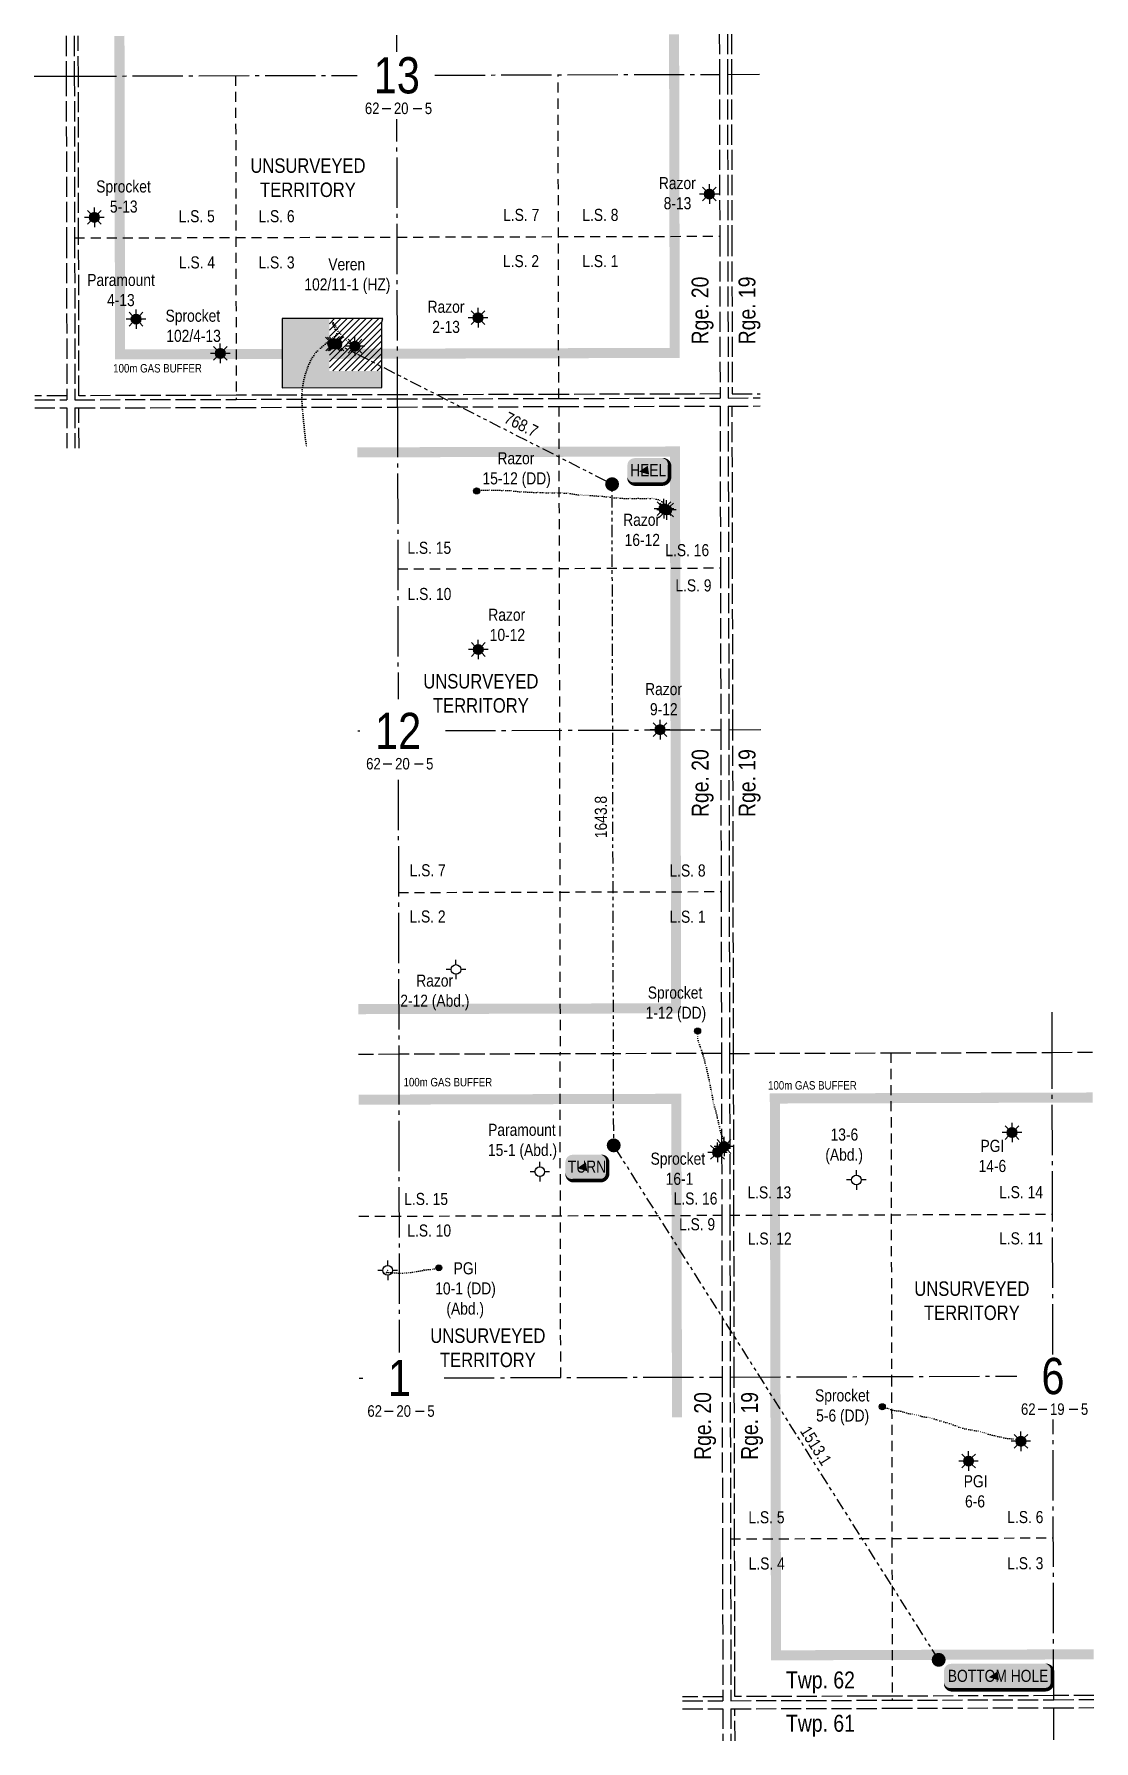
# Model space of a CAD drawing. Extents: x 504328 to 524869, y 6014084 to 6025549.
# Drawn here: x 507712 to 510347, y 6014089 to 6018330 of the extents above; entities that cross this region are included whole.
import ezdxf
from ezdxf.enums import TextEntityAlignment as Align

# ---------------------------------------------------------------- set-up
doc = ezdxf.new("R2010")
doc.units = 0
doc.header["$LTSCALE"] = 5
for name, pattern in [('foc-DOT', [1, 0.2, -0.8]), ('foc-DRILLPATH', [14.75, 6, -1.75, 1.75, -1.75, 1.75, -1.75]), ('foc-LSD', [8, 5, -3]), ('foc-QUARTERLINE', [33, 25, -3, 2, -3]), ('foc-UNSURVEYED', [12.5, 10, -2.5])]:
    doc.linetypes.add(name, pattern=pattern)
for name, color, linetype in [('10', 1, 'Continuous'), ('9', 3, 'Continuous'), ('AS-DRILL', 8, 'foc-DOT'), ('AS-DRILL-T', 8, 'Continuous'), ('AS-TARGET-GAS', 182, 'Continuous'), ('AS-TARGET-GAS-H', 181, 'Continuous'), ('C-WS-S', 8, 'Continuous'), ('CG-NOTES', 7, 'Continuous'), ('D-TXT', 6, 'Continuous'), ('F-WS-S', 8, 'Continuous'), ('L-BD', 7, 'Continuous'), ('L-MON', 1, 'Continuous'), ('L-SECLBL', 7, 'Continuous'), ('L-SECQ', 8, 'foc-QUARTERLINE'), ('L-SECTION-LSD', 7, 'foc-LSD'), ('L-UNS-T', 3, 'Continuous'), ('L-USEC', 7, 'foc-UNSURVEYED'), ('P-PDRILLPATH', 12, 'foc-DRILLPATH'), ('P-PROPOSED', 10, 'Continuous'), ('P-PROPOSED-EXISTING-H', 59, 'Continuous'), ('P-PROPOSED-H', 21, 'Continuous')]:
    doc.layers.add(name, color=color, linetype=linetype)
doc.layers.add('L-MON1', color=7, linetype='Continuous', lineweight=30, true_color=0x000000)
doc.styles.add('100L', font='ARIALN.TTF', dxfattribs={"height": 11})
doc.styles.add('80', font='ARIALN.TTF', dxfattribs={"height": 10})
doc.styles.add('80L', font='ARIALN.TTF', dxfattribs={"height": 10})
doc.styles.add('SIMPLEX', font='ARIALN.TTF')

# ---------------------------------------------------------------- blocks, each defined once
blk = doc.blocks.new('L-SECLBL')
at = {"layer": '9', "color": 7}
for p, q in [((-5.1, -27.8), (-12.3, -27.8)), ((20.7, -27.8), (13.5, -27.8))]:
    blk.add_line(p, q, dxfattribs=at)
at = {"layer": '10', "color": 2, "style": 'SIMPLEX'}
blk.add_attdef('SEC', text='', height=30, dxfattribs=at).set_placement((0, 0), align=Align.MIDDLE)
at = {"layer": '10', "color": 5, "style": '80L'}
blk.add_attdef('TWP', text='', height=9.5, dxfattribs=at).set_placement((-14.4, -27.4), align=Align.MIDDLE_RIGHT)
blk.add_attdef('RGE', text='', height=9.5, dxfattribs=at).set_placement((3.6, -27.4), align=Align.MIDDLE_CENTER)
blk.add_attdef('MER', text='', height=9.5, dxfattribs=at).set_placement((23.2, -27.4), align=Align.MIDDLE_LEFT)
blk = doc.blocks.new('GAS')
h = blk.add_hatch(color=255)
h.dxf.hatch_style = 1
edge = h.paths.add_edge_path()
edge.add_arc((0, 0), 0.9, 0, 360)
for p, q in [((-0.81, 0), (-1.62, 0)), ((-0.57, 0.57), (-1.14, 1.14)), ((0, 0.81), (0, 1.62)), ((0.57, 0.57), (1.14, 1.14)), ((1.62, 0), (0.81, 0)), ((-0.57, -0.57), (-1.14, -1.14)), ((0, -0.81), (0, -1.62)), ((1.14, -1.14), (0.57, -0.57))]:
    blk.add_line(p, q)
blk.add_circle((0, 0), 0.8)
blk = doc.blocks.new('GABD')
for p, q in [((-0.81, 0), (-1.62, 0)), ((0, 0.81), (0, 1.62)), ((1.62, 0), (0.81, 0)), ((0, -0.81), (0, -1.62))]:
    blk.add_line(p, q)
blk.add_circle((0, 0), 0.8)
blk = doc.blocks.new('BH-Existing')
at = {"layer": 'AS-DRILL-T'}
h = blk.add_hatch(color=256, dxfattribs=at)
h.dxf.hatch_style = 1
edge = h.paths.add_edge_path()
edge.add_arc((0, 0), 0.5, 0, 360)
blk.add_circle((0, 0), 0.5, dxfattribs=at)
blk = doc.blocks.new('WC')
at = {"layer": 'L-MON'}
h = blk.add_hatch(color=255, dxfattribs=at)
h.dxf.hatch_style = 1
edge = h.paths.add_edge_path()
edge.add_arc((0, 0), 0.9, 0, 360)
at = {"layer": 'L-MON', "color": 240, "flags": 128}
for points in [[(-0.62, 0.5), (-1.23, 1.12)], [(0.52, 0.61), (1.13, 1.21)], [(-1.18, -1.18), (-0.56, -0.57)], [(1.16, -1.18), (0.56, -0.57)]]:
    blk.add_lwpolyline(points, dxfattribs=at)
at = {"layer": 'L-MON', "color": 240}
for radius in [0.8, 0.373]:
    blk.add_circle((0, 0), radius, dxfattribs=at)
blk = doc.blocks.new('plbh')
at = {"layer": 'L-MON'}
h = blk.add_hatch(color=255, dxfattribs=at)
h.dxf.hatch_style = 1
edge = h.paths.add_edge_path()
edge.add_arc((0, 0), 1.16, 0, 360)
h = blk.add_hatch(color=256, dxfattribs=at)
h.dxf.hatch_style = 1
h.paths.add_polyline_path([(-0.96, 0, 1), (0.96, 0, 1)])
h.paths.add_polyline_path([(0.91, 0, -1), (-0.91, 0, -1)], flags=16)
h.paths.add_polyline_path([(0.45, 0, -1), (-0.45, 0, -1)], flags=0)
h = blk.add_hatch(color=256, dxfattribs=at)
h.dxf.hatch_style = 1
h.paths.add_polyline_path([(-0.45, 0, 1), (0.45, 0, 1)])
h.paths.add_polyline_path([(0.4, 0, -1), (-0.4, 0, -1)], flags=16)
at = {"layer": 'L-MON', "color": 240}
for radius in [0.96, 0.91, 0.45, 0.4]:
    blk.add_circle((0, 0), radius, dxfattribs=at)
blk = doc.blocks.new('*U580')
h = blk.add_hatch(color=255)
edge = h.paths.add_edge_path()
edge.add_line((-39, -11.5), (39, -11.5))
edge.add_arc((39, -5.5), 6, 270, 360)
edge.add_line((45, -5.5), (45, 4))
edge.add_arc((39, 4), 6, 0, 90)
edge.add_line((39, 10), (-39, 10))
edge.add_arc((-39, 4), 6, 90, 180)
edge.add_line((-45, 4), (-45, -5.5))
edge.add_arc((-39, -5.5), 6, 180, 270)
at = {"color": 14, "flags": 128}
blk.add_lwpolyline([(-39, -11.5, 3, 3, 0), (39, -11.5, 3, 3, 0.414214), (45, -5.5, 3, 3, 0), (45, 4, 3, 0, 0.414214), (39, 10, 0, 0, 0), (-39, 10, 0, 0, 0.414214), (-45, 4, 0, 0, 0), (-45, -5.5, 0, 3, 0.414214)], format="xyseb", close=True, dxfattribs=at)
blk.add_lwpolyline([(-7.8, -1.2, 0, 7.5, 0), (0, 0, 0, 0, 0)], format="xyseb", dxfattribs=at)
at = {"color": 14, "style": '80'}
blk.add_attdef('ENTER_TEXT_001', (-26.8, -4.9), '', height=10, dxfattribs=at)
blk = doc.blocks.new('*U579')
h = blk.add_hatch(color=255)
edge = h.paths.add_edge_path()
edge.add_line((-11.5, -11.5), (11.5, -11.5))
edge.add_arc((11.5, -5.5), 6, 270, 360)
edge.add_line((17.5, -5.5), (17.5, 4))
edge.add_arc((11.5, 4), 6, 0, 90)
edge.add_line((11.5, 10), (-11.5, 10))
edge.add_arc((-11.5, 4), 6, 90, 180)
edge.add_line((-17.5, 4), (-17.5, -5.5))
edge.add_arc((-11.5, -5.5), 6, 180, 270)
at = {"color": 14, "flags": 128}
blk.add_lwpolyline([(-11.5, -11.5, 3, 3, 0), (11.5, -11.5, 3, 3, 0.414214), (17.5, -5.5, 3, 3, 0), (17.5, 4, 3, 0, 0.414214), (11.5, 10, 0, 0, 0), (-11.5, 10, 0, 0, 0.414214), (-17.5, 4, 0, 0, 0), (-17.5, -5.5, 0, 3, 0.414214)], format="xyseb", close=True, dxfattribs=at)
blk.add_lwpolyline([(-7.8, -1.2, 0, 7.5, 0), (0, 0, 0, 0, 0)], format="xyseb", dxfattribs=at)
at = {"color": 14, "style": '80'}
blk.add_attdef('ENTER_TEXT_001', (-26.8, -4.9), '', height=10, dxfattribs=at)

msp = doc.modelspace()

# ---------------------------------------------------------------- hatches: boundary and pattern name
at = {"layer": 'AS-TARGET-GAS-H'}
h = msp.add_hatch(color=256, dxfattribs=at)
h.dxf.hatch_style = 1
h.paths.add_polyline_path([(507936.677, 6018325.43), (507938.052, 6017546.379), (509292.353, 6017550.054), (509290.707, 6018329.321), (509315.694, 6018329.374), (509317.392, 6017525.136), (507913.109, 6017521.325), (507911.691, 6018325.386)])
h = msp.add_hatch(color=256, dxfattribs=at)
h.dxf.hatch_style = 1
h.paths.add_polyline_path([(508515.78, 6017277.973), (509292.922, 6017280.082), (509295.79, 6015921.587), (508518.415, 6015919.482), (508518.463, 6015894.496), (509320.829, 6015896.668), (509317.856, 6017305.137), (508515.732, 6017302.96)])
h = msp.add_hatch(color=256, dxfattribs=at)
h.dxf.hatch_style = 1
h.paths.add_polyline_path([(509297.965, 6014892.526), (509322.951, 6014892.594), (509322.951, 6014892.598), (509321.252, 6015696.774), (508518.851, 6015694.593), (508518.899, 6015669.606), (509296.318, 6015671.719)])
h = msp.add_hatch(color=256, dxfattribs=at)
h.dxf.hatch_style = 1
h.paths.add_polyline_path([(510346.597, 6014316.445), (509569.162, 6014313.998), (509566.289, 6015672.517), (510343.724, 6015674.972), (510343.645, 6015699.959), (509541.25, 6015697.425), (509544.228, 6014288.932), (510346.676, 6014291.458)])
at = {"layer": 'P-PROPOSED-EXISTING-H'}
h = msp.add_hatch(dxfattribs=at)
h.set_pattern_fill('ANSI31', color=256, scale=3.498129, style=0)
h.set_pattern_definition([(45, (-2222.351, -3200.219), (-7.85352313, 7.85352313), [])])
h.paths.add_polyline_path([(508576.2, 6017613.849), (508579.155, 6017622.936), (508446.22, 6017622.844), (508446.305, 6017492.919), (508576.205, 6017493.003)])
at = {"layer": 'P-PROPOSED-H'}
h = msp.add_hatch(color=256, dxfattribs=at)
h.dxf.hatch_style = 1
h.paths.add_polyline_path([(508446.22, 6017622.844), (508328.906, 6017622.763), (508329.018, 6017451.206), (508576.207, 6017451.376), (508576.205, 6017493.003), (508446.305, 6017492.919)])

# ---------------------------------------------------------------- linework, layer by layer
at = {"layer": 'AS-DRILL', "flags": 128}
for points in [[(508509.607, 6017554.264), (508509.607, 6017554.264), (508509.677, 6017554.194), (508509.747, 6017554.164), (508510.028, 6017553.995), (508510.228, 6017553.705), (508510.369, 6017553.465), (508510.529, 6017553.256), (508510.699, 6017553.046), (508510.77, 6017552.886), (508510.87, 6017552.616), (508510.961, 6017552.386), (508511.121, 6017552.107), (508511.352, 6017551.757), (508511.573, 6017551.358), (508511.783, 6017550.948), (508512.024, 6017550.539), (508512.315, 6017550.079), (508512.606, 6017549.58), (508512.937, 6017549.11), (508513.288, 6017548.681), (508513.799, 6017548.072), (508513.249, 6017548.171), (508512.097, 6017549.009), (508510.525, 6017550.386), (508508.912, 6017551.782), (508507.339, 6017553.199), (508505.767, 6017554.507), (508504.224, 6017555.724), (508502.702, 6017556.881), (508501.15, 6017558.058), (508499.587, 6017559.355), (508498.045, 6017560.742), (508496.472, 6017562.189), (508494.809, 6017563.606), (508493.177, 6017564.852), (508491.655, 6017565.989), (508490.383, 6017567.057), (508489.251, 6017568.115), (508488.289, 6017568.913), (508487.508, 6017569.652), (508486.626, 6017570.6), (508485.674, 6017571.658), (508484.772, 6017572.706), (508483.91, 6017573.725), (508483.178, 6017574.653), (508482.567, 6017575.462), (508481.905, 6017576.231), (508481.164, 6017577.109), (508480.472, 6017578.058), (508479.89, 6017578.847), (508479.329, 6017579.546), (508478.517, 6017580.334), (508477.466, 6017581.162), (508476.504, 6017581.881), (508475.653, 6017582.519), (508474.872, 6017583.197), (508474.351, 6017583.826), (508473.85, 6017584.395), (508473.229, 6017584.954), (508472.547, 6017585.603), (508471.836, 6017586.512), (508471.044, 6017587.48), (508470.362, 6017588.189), (508469.801, 6017588.888), (508469.159, 6017589.707), (508468.358, 6017590.555), (508467.446, 6017591.293), (508466.495, 6017591.921), (508465.494, 6017592.489), (508464.443, 6017593.017), (508463.692, 6017593.456), (508463.011, 6017594.015), (508462.13, 6017594.823), (508461.277, 6017596.011), (508459.511, 6017599.248), (508458.598, 6017601.006), (508457.755, 6017602.725), (508456.951, 6017604.503), (508456.118, 6017606.462), (508455.294, 6017608.29), (508454.531, 6017609.869), (508453.898, 6017611.297), (508453.144, 6017613.716), (508453.002, 6017614.516), (508452.951, 6017615.136), (508452.95, 6017615.745), (508453.189, 6017616.046), (508454.051, 6017615.368), (508455.834, 6017613.311), (508458.371, 6017609.936), (508461.229, 6017605.551), (508463.849, 6017600.556), (508465.719, 6017595.28), (508466.209, 6017590.151), (508464.489, 6017584.997), (508460.428, 6017580), (508454.318, 6017574.918), (508446.879, 6017569.034), (508443.385, 6017566.067), (508439.411, 6017562.739), (508438.123, 6017561.687), (508429.077, 6017554.249), (508419.813, 6017546.042), (508409.534, 6017534.972), (508399.892, 6017520.183), (508392.146, 6017502.528), (508387.413, 6017488.619), (508384.731, 6017478.984), (508381.597, 6017465.388), (508379.52, 6017453.384), (508378.144, 6017440.961), (508377.54, 6017427.27), (508378.721, 6017400.582), (508379.619, 6017391.284), (508379.863, 6017388.854), (508382.533, 6017362.989), (508385.446, 6017334.904), (508386.494, 6017325.416), (508387.703, 6017315.499), (508388.81, 6017307.021), (508389.368, 6017302.677)], [(509284.505, 6017147.443), (509284.505, 6017147.443), (509284.455, 6017147.313), (509284.435, 6017147.233), (509284.445, 6017147.123), (509284.475, 6017147.053), (509284.486, 6017146.963), (509284.456, 6017146.853), (509284.446, 6017146.763), (509284.456, 6017146.613), (509284.507, 6017146.443), (509284.567, 6017146.283), (509284.627, 6017146.213), (509284.737, 6017146.303), (509284.936, 6017146.514), (509285.166, 6017146.774), (509285.355, 6017146.995), (509285.425, 6017147.115), (509285.465, 6017147.175), (509285.555, 6017147.235), (509285.655, 6017147.325), (509285.795, 6017147.406), (509285.945, 6017147.466), (509286.054, 6017147.516), (509286.104, 6017147.576), (509286.184, 6017147.627), (509286.314, 6017147.687), (509286.344, 6017147.687), (509286.464, 6017147.667), (509286.564, 6017147.657), (509286.704, 6017147.628), (509286.664, 6017147.638), (509286.584, 6017147.717), (509286.574, 6017147.827), (509286.633, 6017147.947), (509286.693, 6017148.018), (509286.773, 6017148.108), (509286.883, 6017148.248), (509286.993, 6017148.408), (509287.002, 6017148.508), (509286.992, 6017148.628), (509286.992, 6017148.658), (509286.942, 6017148.888), (509286.811, 6017149.248), (509286.6, 6017149.747), (509286.278, 6017150.367), (509285.867, 6017151.116), (509285.435, 6017152.025), (509284.993, 6017153.074), (509284.48, 6017154.223), (509283.878, 6017155.492), (509283.175, 6017156.83), (509282.382, 6017158.219), (509281.79, 6017159.157), (509281.489, 6017159.597), (509280.436, 6017160.975), (509279.213, 6017162.402), (509277.871, 6017163.829), (509276.398, 6017165.206), (509274.845, 6017166.493), (509273.253, 6017167.68), (509271.59, 6017168.846), (509269.878, 6017169.953), (509268.035, 6017171.069), (509266.083, 6017172.125), (509263.991, 6017173.07), (509261.72, 6017173.856), (509259.288, 6017174.48), (509256.727, 6017174.945), (509254.027, 6017175.27), (509251.226, 6017175.484), (509248.306, 6017175.618), (509245.256, 6017175.701), (509244.696, 6017175.72), (509238.916, 6017175.828), (509232.425, 6017175.914), (509225.935, 6017176.061), (509219.445, 6017176.237), (509212.855, 6017176.274), (509206.175, 6017176.15), (509199.596, 6017175.856), (509193.346, 6017175.553), (509187.346, 6017175.55), (509181.566, 6017175.778), (509175.835, 6017176.197), (509169.834, 6017176.754), (509166.893, 6017176.988), (509163.943, 6017177.132), (509157.852, 6017177.509), (509154.712, 6017177.832), (509151.621, 6017178.206), (509148.51, 6017178.579), (509145.309, 6017178.953), (509138.708, 6017179.789), (509132.126, 6017180.575), (509125.665, 6017181.182), (509119.404, 6017181.649), (509113.053, 6017182.125), (509106.682, 6017182.692), (509100.491, 6017183.189), (509094.62, 6017183.467), (509088.98, 6017183.605), (509083.61, 6017183.654), (509078.63, 6017183.704), (509073.769, 6017183.944), (509068.728, 6017184.553), (509063.546, 6017185.442), (509058.164, 6017186.401), (509052.422, 6017187.359), (509046.16, 6017188.226), (509039.229, 6017188.931), (509031.758, 6017189.406), (509024.047, 6017189.66), (509016.487, 6017189.814), (509008.917, 6017189.858), (509001.497, 6017189.853), (508994.067, 6017189.927), (508986.567, 6017190.042), (508979.256, 6017190.266), (508972.066, 6017190.541), (508964.795, 6017190.756), (508957.515, 6017190.941), (508950.364, 6017191.326), (508943.433, 6017191.772), (508936.813, 6017192.048), (508930.612, 6017192.255), (508924.642, 6017192.482), (508918.671, 6017192.84), (508912.56, 6017193.417), (508906.218, 6017194.214), (508899.767, 6017194.97), (508893.346, 6017195.457), (508886.745, 6017195.703), (508880.075, 6017195.839), (508873.784, 6017196.106), (508867.984, 6017196.434), (508862.413, 6017196.603), (508856.613, 6017196.68), (508850.723, 6017196.598), (508844.693, 6017196.546), (508838.503, 6017196.643), (508832.393, 6017196.65), (508826.694, 6017196.368), (508821.475, 6017195.827), (508815.817, 6017195.075), (508812.308, 6017194.578), (508812.198, 6017194.558)], [(509427.575, 6015565.628), (509427.575, 6015565.628), (509427.575, 6015565.658), (509427.574, 6015565.838), (509427.293, 6015566.367), (509426.672, 6015566.796), (509426.151, 6015567.205), (509425.42, 6015568.014), (509425.617, 6015569.154), (509427.336, 6015569.678), (509429.518, 6015568.602), (509430.581, 6015567.335), (509431.222, 6015566.776), (509431.953, 6015566.627), (509433.103, 6015566.53), (509434.935, 6015565.594), (509436.609, 6015563.637), (509437.251, 6015562.769), (509438.513, 6015561.591), (509438.673, 6015561.482), (509438.723, 6015561.462), (509438.703, 6015561.602), (509438.502, 6015562.311), (509438.219, 6015563.501), (509437.756, 6015565.21), (509436.961, 6015567.248), (509435.937, 6015569.236), (509434.653, 6015571.303), (509433.078, 6015573.54), (509431.283, 6015575.946), (509429.287, 6015578.662), (509428.204, 6015580.209), (509427.08, 6015581.917), (509425.966, 6015583.785), (509424.892, 6015585.812), (509423.867, 6015588.02), (509422.932, 6015590.388), (509421.292, 6015595.475), (509420.526, 6015598.003), (509419.711, 6015600.422), (509418.886, 6015602.87), (509418.061, 6015605.498), (509417.345, 6015608.327), (509416.718, 6015611.345), (509416.102, 6015614.464), (509415.495, 6015617.603), (509414.869, 6015620.711), (509414.192, 6015623.79), (509413.526, 6015626.829), (509412.859, 6015629.837), (509412.183, 6015632.816), (509411.517, 6015635.714), (509410.841, 6015638.583), (509410.165, 6015641.402), (509408.723, 6015647.159), (509407.261, 6015652.936), (509405.739, 6015658.432), (509404.118, 6015663.659), (509402.557, 6015668.876), (509401.256, 6015674.143), (509400.275, 6015679.401), (509399.464, 6015684.599), (509397.733, 6015694.376), (509396.844, 6015698.944), (509396.409, 6015701.093), (509395.965, 6015703.152), (509395.52, 6015705.261), (509395.046, 6015707.45), (509394.581, 6015709.699), (509394.166, 6015712.048), (509393.751, 6015714.547), (509393.275, 6015717.216), (509392.729, 6015719.975), (509392.153, 6015722.744), (509391.022, 6015728.322), (509389.92, 6015733.859), (509388.758, 6015739.367), (509387.507, 6015744.974), (509386.245, 6015750.462), (509384.984, 6015755.929), (509383.662, 6015761.376), (509382.31, 6015766.833), (509380.919, 6015772.351), (509379.608, 6015777.708), (509378.226, 6015783.045), (509376.635, 6015788.382), (509375.024, 6015793.648), (509373.463, 6015798.755), (509371.903, 6015803.662), (509370.343, 6015808.368), (509369.558, 6015810.617), (509368.774, 6015812.785), (509367.295, 6015817.072), (509365.986, 6015821.189), (509364.768, 6015824.797), (509363.984, 6015826.945), (509363.491, 6015828.484), (509363.067, 6015830.023), (509362.754, 6015831.492), (509362.469, 6015834.172), (509362.416, 6015835.362), (509362.384, 6015836.522), (509362.351, 6015837.622), (509362.289, 6015838.622), (509362.217, 6015839.581), (509362.133, 6015841.401), (509362.121, 6015842.301), (509362.11, 6015843.161), (509362.098, 6015843.971), (509362.066, 6015844.711), (509362.035, 6015845.401), (509361.972, 6015846.721), (509361.88, 6015847.901), (509361.798, 6015848.88), (509361.736, 6015849.79), (509361.732, 6015851.45), (509361.751, 6015851.9), (509361.74, 6015852.51)], [(508591.095, 6015257.947), (508591.095, 6015257.947), (508591.016, 6015257.647), (508590.389, 6015256.116), (508589.394, 6015253.674), (508587.797, 6015251.661), (508585.418, 6015251.266), (508584.338, 6015251.274), (508584.268, 6015251.274), (508584.148, 6015251.284), (508584.048, 6015251.254), (508584.118, 6015251.224), (508584.408, 6015251.215), (508585.098, 6015251.286), (508586.168, 6015251.498), (508587.377, 6015251.77), (508588.617, 6015252.053), (508589.886, 6015252.305), (508591.236, 6015252.488), (508592.696, 6015252.59), (508594.286, 6015252.624), (508596.006, 6015252.617), (508597.786, 6015252.57), (508599.756, 6015252.484), (508601.406, 6015252.387), (508603.296, 6015252.231), (508605.297, 6015252.055), (508607.397, 6015251.879), (508609.677, 6015251.723), (508612.178, 6015251.548), (508614.808, 6015251.323), (508617.548, 6015251.109), (508620.489, 6015250.984), (508623.489, 6015251.02), (508626.548, 6015251.156), (508629.698, 6015251.332), (508632.968, 6015251.478), (508636.257, 6015251.685), (508640.437, 6015252.033), (508643.826, 6015252.39), (508647.315, 6015252.886), (508650.954, 6015253.453), (508658.521, 6015254.698), (508662.56, 6015255.426), (508666.669, 6015256.174), (508670.897, 6015256.912), (508675.246, 6015257.57), (508679.735, 6015258.129), (508684.124, 6015258.637), (508678.793, 6015259.167), (508693.382, 6015259.785), (508697.77, 6015260.484), (508701.969, 6015261.202), (508705.328, 6015261.789), (508708.866, 6015262.435), (508718.283, 6015264.194)], [(510165.535, 6014833.329), (510166.525, 6014833.472), (510167.235, 6014833.373), (510167.706, 6014832.994), (510167.927, 6014832.275), (510168.119, 6014831.405), (510168.43, 6014831.136), (510168.989, 6014831.437), (510169.468, 6014831.978), (510170.146, 6014833.04), (510171.924, 6014833.884), (510174.352, 6014834.519), (510174.872, 6014834.771), (510175.032, 6014834.851), (510175.122, 6014834.891), (510175.171, 6014834.901), (510175.231, 6014834.921), (510175.161, 6014834.971), (510174.991, 6014835.061), (510174.721, 6014835.14), (510174.351, 6014835.239), (510173.91, 6014835.358), (510173.42, 6014835.497), (510172.82, 6014835.686), (510172.109, 6014835.854), (510171.339, 6014835.963), (510170.459, 6014836.031), (510169.539, 6014836.028), (510168.479, 6014835.996), (510167.279, 6014835.973), (510165.939, 6014836.02), (510164.459, 6014836.147), (510162.858, 6014836.273), (510161.168, 6014836.429), (510159.538, 6014836.616), (510157.797, 6014836.812), (510156.247, 6014837.008), (510154.606, 6014837.244), (510152.895, 6014837.571), (510151.065, 6014837.946), (510149.174, 6014838.302), (510147.233, 6014838.608), (510145.272, 6014838.903), (510143.292, 6014839.189), (510141.291, 6014839.424), (510139.191, 6014839.659), (510136.97, 6014839.924), (510134.579, 6014840.249), (510133.629, 6014840.397), (510131.288, 6014840.751), (510126.026, 6014841.649), (510123.405, 6014842.143), (510120.754, 6014842.647), (510117.973, 6014843.171), (510115.041, 6014843.764), (510112.03, 6014844.387), (510109.079, 6014844.991), (510102.956, 6014846.317), (510096.952, 6014847.793), (510090.779, 6014849.459), (510084.785, 6014851.155), (510079.381, 6014852.723), (510074.688, 6014854.082), (510072.277, 6014854.757), (510069.765, 6014855.501), (510067.243, 6014856.276), (510064.681, 6014857), (510062.06, 6014857.664), (510059.399, 6014858.268), (510056.647, 6014858.841), (510053.886, 6014859.375), (510050.985, 6014859.889), (510048.034, 6014860.402), (510045.133, 6014860.945), (510042.261, 6014861.499), (510039.37, 6014862.012), (510036.479, 6014862.505), (510033.608, 6014863.009), (510030.627, 6014863.532), (510027.535, 6014864.175), (510024.364, 6014864.888), (510021.202, 6014865.651), (510018.07, 6014866.514), (510015.528, 6014867.288), (510012.055, 6014868.54), (510009.233, 6014869.703), (510006.42, 6014870.877), (510003.548, 6014872.011), (510000.685, 6014873.064), (509994.871, 6014875.071), (509991.908, 6014876.044), (509988.986, 6014876.967), (509986.034, 6014877.911), (509983.052, 6014878.854), (509980.05, 6014879.757), (509977.088, 6014880.65), (509974.226, 6014881.524), (509971.214, 6014882.417), (509968.192, 6014883.3), (509965.15, 6014884.193), (509962.198, 6014885.066), (509959.136, 6014885.999), (509956.134, 6014886.933), (509953.292, 6014887.796), (509950.43, 6014888.63), (509947.678, 6014889.433), (509944.936, 6014890.157), (509942.245, 6014890.751), (509939.604, 6014891.265), (509936.973, 6014891.769), (509934.472, 6014892.253), (509931.94, 6014892.768), (509926.658, 6014893.886), (509923.997, 6014894.489), (509921.385, 6014895.064), (509918.794, 6014895.628), (509916.323, 6014896.182), (509913.922, 6014896.726), (509911.62, 6014897.231), (509910.23, 6014897.518), (509907.909, 6014897.943), (509905.538, 6014898.357), (509903.057, 6014898.852), (509900.505, 6014899.436), (509897.864, 6014900.08), (509895.172, 6014900.764), (509892.461, 6014901.448), (509889.71, 6014902.051), (509886.998, 6014902.525), (509884.257, 6014902.989), (509881.526, 6014903.533), (509878.775, 6014904.247), (509876.053, 6014905.13), (509873.34, 6014906.074), (509870.599, 6014906.938), (509867.737, 6014907.661), (509864.886, 6014908.195), (509862.235, 6014908.599), (509859.754, 6014908.913), (509857.253, 6014909.207), (509854.873, 6014909.492), (509852.612, 6014909.827), (509850.331, 6014910.252), (509847.99, 6014910.756), (509845.629, 6014911.351), (509843.197, 6014912.055), (509840.705, 6014912.85), (509837.283, 6014913.922), (509834.05, 6014914.935), (509820.801, 6014919.084)]]:
    msp.add_lwpolyline(points, dxfattribs=at)
at = {"layer": 'L-MON1', "color": 1}
for centre in [(508449.685, 6017560.071), (508454.605, 6017560.072), (508459.525, 6017560.072), (508464.445, 6017560.073)]:
    msp.add_circle(centre, 0.858, dxfattribs=at)
at = {"layer": 'L-SECQ', "flags": 128}
for points in [[(508613.772, 6018286.077), (508613.692, 6018327.397)], [(507711.974, 6018225.144), (507791.814, 6018225.228)], [(507791.814, 6018225.228), (508514.884, 6018227.191)], [(508708.582, 6018227.717), (509415.851, 6018229.638)], [(509435.957, 6018229.693), (509515.797, 6018229.91)], [(508615.483, 6017403.177), (508614.097, 6018118.537)], [(508615.483, 6017403.177), (508616.89, 6016677.261)], [(508517.097, 6016598.728), (508521.57, 6016598.74)], [(508734.504, 6016599.317), (509419.289, 6016601.172)], [(509439.396, 6016601.214), (509519.235, 6016601.468)], [(508617.279, 6016476.644), (508618.6, 6015794.82)], [(510243.384, 6015799.588), (510243.155, 6015899.535)], [(508618.6, 6015794.82), (508620.031, 6015054.1)], [(510245.092, 6015049.227), (510243.384, 6015799.588)], [(508520.216, 6014990.362), (508529.641, 6014990.388)], [(508731.224, 6014990.935), (509422.684, 6014992.811)], [(509442.79, 6014992.854), (510155.307, 6014995.114)], [(510247.045, 6014191.196), (510245.459, 6014887.721)], [(510247.291, 6014091.25), (510247.108, 6014171.09)]]:
    msp.add_lwpolyline(points, dxfattribs=at)
at = {"layer": 'L-SECTION-LSD', "flags": 128}
for points in [[(508212.903, 6018226.362), (508214.371, 6017422.196)], [(509016.483, 6017424.372), (509014.868, 6018228.549)], [(508614.657, 6017825.372), (509416.7, 6017827.543)], [(507812.63, 6017823.17), (508614.657, 6017825.372)], [(509016.537, 6017404.266), (509018.166, 6016600.085)], [(508616.262, 6017001.088), (509418.44, 6017003.263)], [(509018.166, 6016600.085), (509019.794, 6015795.906)], [(508617.821, 6016196.9), (509420.137, 6016199.081)], [(509021.417, 6014991.722), (509019.794, 6015795.906)], [(509842.233, 6015798.322), (509844.002, 6014994.127)], [(508519.437, 6015392.45), (509421.836, 6015394.901)], [(509441.942, 6015394.944), (510244.299, 6015397.494)], [(509844.002, 6014994.127), (509845.753, 6014189.933)], [(509443.643, 6014590.747), (510246.129, 6014593.298)]]:
    msp.add_lwpolyline(points, dxfattribs=at)
at = {"layer": 'L-USEC'}
for p, q in [((507791.638, 6018325.155), (507791.814, 6018225.228)), ((507811.744, 6018325.209), (507811.92, 6018225.263)), ((507821.973, 6018225.309), (507821.796, 6018325.237)), ((509415.64, 6018329.585), (509415.851, 6018229.638)), ((509435.746, 6018329.639), (509435.957, 6018229.681)), ((509445.804, 6018329.648), (509446.015, 6018229.702)), ((507791.814, 6018225.228), (507792.524, 6017823.135)), ((507811.92, 6018225.263), (507812.63, 6017823.17)), ((507822.683, 6017823.216), (507821.973, 6018225.309)), ((509415.851, 6018229.638), (509416.7, 6017827.543)), ((509435.957, 6018229.681), (509436.807, 6017827.586)), ((509446.015, 6018229.702), (509446.864, 6017827.607)), ((509416.7, 6017827.543), (509417.549, 6017425.46)), ((509436.807, 6017827.586), (509437.655, 6017425.525)), ((509446.864, 6017827.607), (509447.692, 6017435.577)), ((507792.524, 6017823.135), (507793.233, 6017421.052)), ((507812.63, 6017823.17), (507813.339, 6017421.107)), ((507823.375, 6017431.186), (507822.683, 6017823.216)), ((507793.216, 6017431.104), (507713.376, 6017431.021)), ((507713.394, 6017420.969), (507793.233, 6017421.052)), ((507813.339, 6017421.107), (508214.371, 6017422.196)), ((507813.375, 6017401.001), (508214.425, 6017402.089)), ((508214.369, 6017432.247), (507823.375, 6017431.186)), ((508615.425, 6017433.336), (508214.369, 6017432.247)), ((508214.371, 6017422.196), (508615.444, 6017423.283)), ((508214.425, 6017402.089), (508615.483, 6017403.177)), ((509016.475, 6017434.425), (508615.425, 6017433.336)), ((508615.428, 6017423.283), (509016.483, 6017424.372)), ((508615.483, 6017403.177), (509016.537, 6017404.266)), ((509417.528, 6017435.513), (509016.475, 6017434.425)), ((509016.483, 6017424.372), (509417.549, 6017425.46)), ((509016.537, 6017404.266), (509417.591, 6017405.354)), ((509417.591, 6017405.354), (509418.44, 6017003.263)), ((509437.655, 6017425.525), (509517.495, 6017425.777)), ((509437.698, 6017405.419), (509517.538, 6017405.671)), ((509437.698, 6017405.419), (509438.546, 6017003.305)), ((509447.655, 6017435.614), (509517.474, 6017435.835)), ((509448.6, 6017003.359), (509447.751, 6017405.45)), ((507713.43, 6017400.862), (507793.269, 6017400.945)), ((507793.269, 6017400.945), (507793.445, 6017301.124)), ((507813.375, 6017401.001), (507813.551, 6017301.177)), ((507823.604, 6017301.203), (507823.427, 6017401.028)), ((509418.44, 6017003.263), (509419.289, 6016601.172)), ((509438.546, 6017003.305), (509439.396, 6016601.214)), ((509449.448, 6016601.267), (509448.6, 6017003.359)), ((509419.289, 6016601.172), (509420.137, 6016199.081)), ((509439.396, 6016601.214), (509440.244, 6016199.124)), ((509450.298, 6016199.179), (509449.448, 6016601.267)), ((509420.137, 6016199.081), (509420.986, 6015796.992)), ((509440.244, 6016199.124), (509441.093, 6015797.035)), ((509451.146, 6015797.087), (509450.298, 6016199.179)), ((508618.6, 6015794.82), (508518.657, 6015794.55)), ((509019.794, 6015795.906), (508618.6, 6015794.82)), ((509420.986, 6015796.992), (509019.794, 6015795.906)), ((509420.986, 6015796.992), (509421.836, 6015394.901)), ((509441.093, 6015797.055), (509842.233, 6015798.322)), ((509441.093, 6015797.035), (509441.942, 6015394.944)), ((509451.995, 6015394.999), (509451.146, 6015797.087)), ((509842.233, 6015798.322), (510243.384, 6015799.588)), ((510243.384, 6015799.588), (510343.33, 6015799.905)), ((509421.836, 6015394.901), (509422.684, 6014992.811)), ((509441.942, 6015394.944), (509442.79, 6014992.854)), ((509452.843, 6014992.906), (509451.995, 6015394.999)), ((509422.684, 6014992.811), (509423.537, 6014590.704)), ((509442.79, 6014992.854), (509443.643, 6014590.747)), ((509453.694, 6014590.8), (509452.843, 6014992.906)), ((509423.537, 6014590.704), (509424.387, 6014188.607)), ((509443.643, 6014590.747), (509444.493, 6014188.671)), ((509454.524, 6014198.755), (509453.694, 6014590.8)), ((509424.366, 6014198.66), (509324.419, 6014198.39)), ((509324.44, 6014188.338), (509424.387, 6014188.607)), ((509444.493, 6014188.671), (509845.753, 6014189.933)), ((509845.843, 6014199.986), (509454.524, 6014198.755)), ((509845.753, 6014189.933), (510247.045, 6014191.196)), ((510247.039, 6014201.249), (509845.843, 6014199.986)), ((510346.968, 6014201.565), (510247.039, 6014201.249)), ((510247.044, 6014191.196), (510346.991, 6014191.512)), ((509324.483, 6014168.232), (509424.429, 6014168.501)), ((509424.429, 6014168.501), (509424.598, 6014088.906)), ((509444.535, 6014168.565), (509845.816, 6014169.827)), ((509444.535, 6014168.565), (509444.704, 6014088.963)), ((509454.756, 6014088.992), (509454.588, 6014168.597)), ((509845.816, 6014169.827), (510247.108, 6014171.09)), ((510247.108, 6014171.09), (510347.036, 6014171.406))]:
    msp.add_line(p, q, dxfattribs=at)
at = {"layer": 'P-PDRILLPATH', "flags": 128}
msp.add_lwpolyline([(509961.091, 6014290.261), (509153.104, 6015568.554), (509149.116, 6017211.418), (508464.535, 6017560.09)], dxfattribs=at)
at = {"layer": 'P-PROPOSED', "flags": 128}
msp.add_lwpolyline([(508579.148, 6017622.936), (508328.906, 6017622.763), (508329.018, 6017451.206), (508576.207, 6017451.376), (508576.205, 6017493.003), (508576.2, 6017613.849), (508579.148, 6017622.936)], dxfattribs=at)

# ---------------------------------------------------------------- block references
at = {"layer": 'AS-DRILL-T', "xscale": 14.99198054999998, "yscale": 14.99198054999998, "zscale": 14.99198054999998}
for p in [(508812.198, 6017194.558), (509361.74, 6015852.51), (508718.283, 6015264.194), (509820.801, 6014919.084)]:
    msp.add_blockref('BH-Existing', p, dxfattribs=at)
at = {"layer": 'C-WS-S', "color": 90, "xscale": 14.99198054999998, "yscale": 14.99198054999998, "zscale": 14.99198054999998}
msp.add_blockref('GAS', (508509.607, 6017554.264), dxfattribs=at)
at = {"layer": 'CG-NOTES'}
ref = msp.add_blockref('*U579', (509239.467, 6017246.207), dxfattribs=dict(at, xscale=2.998396109999996, yscale=2.998396109999996, zscale=2.998396109999996))
ref.add_attrib('ENTER_TEXT_001', 'HEEL', (509193.938, 6017231.215), dxfattribs={"layer": '0', "color": 14, "height": 29.984, "style": '80'})
ref = msp.add_blockref('*U579', (509085.659, 6015515.447), dxfattribs=dict(at, xscale=2.998396109999996, yscale=2.998396109999996, zscale=2.998396109999996))
ref.add_attrib('ENTER_TEXT_001', 'TURN', (509038.986, 6015500.711), dxfattribs={"layer": '0', "color": 14, "height": 29.984, "style": '80'})
ref = msp.add_blockref('*U580', (510109.15, 6014250.48), dxfattribs=dict(at, xscale=2.998396109999996, yscale=2.998396109999996, zscale=2.998396109999996))
ref.add_attrib('ENTER_TEXT_001', 'BOTTOM HOLE', (509983.784, 6014235.477), dxfattribs={"layer": '0', "color": 14, "height": 29.98396, "style": '80'})
at = {"layer": 'F-WS-S', "color": 90, "linetype": 'Continuous', "xscale": 14.99198054999998, "yscale": 14.99198054999998, "zscale": 14.99198054999998}
for p in [(509390.893, 6017932.219), (508815.748, 6017624.92), (509277.934, 6017150.322), (509284.505, 6017147.443), (508816.266, 6016800.67), (509268.286, 6016601.397), (510143.434, 6015600.378), (509427.575, 6015565.628), (509411.221, 6015551.24), (510165.535, 6014833.329), (510035.399, 6014784.077)]:
    msp.add_blockref('GAS', p, dxfattribs=at)
at = {"layer": 'F-WS-S', "xscale": 14.99198054999998, "yscale": 14.99198054999998, "zscale": 14.99198054999998}
for name, p in [('GAS', (507861.813, 6017874.298)), ('GAS', (507965.52, 6017621.52)), ('GAS', (508174.752, 6017536.368)), ('GABD', (508760.954, 6016005.552)), ('GABD', (508969.342, 6015503.038)), ('GABD', (509756.589, 6015482.619)), ('GABD', (508591.095, 6015257.947))]:
    msp.add_blockref(name, p, dxfattribs=at)
at = {"layer": 'L-MON', "color": 90, "xscale": 14.99198054999998, "yscale": 14.99198054999998, "zscale": 14.99198054999998}
for p in [(508454.7, 6017560.084), (508459.617, 6017560.087), (508464.535, 6017560.09)]:
    msp.add_blockref('WC', p, dxfattribs=at)
at = {"layer": 'L-MON', "xscale": 14.99198054999998, "yscale": 14.99198054999998, "zscale": 14.99198054999998}
for p in [(509149.116, 6017211.418), (509153.104, 6015568.554), (509961.091, 6014290.261)]:
    msp.add_blockref('plbh', p, dxfattribs=at)
at = {"layer": 'L-SECLBL', "xscale": 2.998396109999996, "yscale": 2.998396109999996, "zscale": 2.998396109999996}
for p, values in [((508613.886, 6018227.46), {'SEC': '13', 'TWP': '62', 'RGE': '20', 'MER': '5'}), ((508617.042, 6016598.999), {'SEC': '12', 'TWP': '62', 'RGE': '20', 'MER': '5'}), ((508620.153, 6014990.633), {'SEC': '1', 'TWP': '62', 'RGE': '20', 'MER': '5'}), ((510245.214, 6014995.4), {'SEC': '6', 'TWP': '62', 'RGE': '19', 'MER': '5'})]:
    msp.add_blockref('L-SECLBL', p, dxfattribs=at).add_auto_attribs(values)

# ---------------------------------------------------------------- texts
at = {"layer": 'AS-DRILL-T', "attachment_point": 1, "style": '80L'}
for s, width, gutter_width, insert, char_height in [('\\pi61.50061;Veren\\P\\pi1.99175;102/11-1 (HZ)', 212.12128, 150, (508381.946, 6017772.741), 30), ('\\pi2.76205;Razor\\P\\pi6.31063;10-12', 94.96465, 149.92, (508838.599, 6016901.92), 29.98396), ('\\pi2.76205;Razor\\P\\pi14.70654;9-12', 94.96465, 149.92, (509228.531, 6016717.239), 29.98396), ('\\pi40.29898;Razor\\P\\pi0.63056;2-12 (Abd.)', 170.03851, 149.92, (508621.853, 6015992.895), 29.98396), ('\\pi2.43042;Paramount\\P\\pi1.99068;15-1 (Abd.)', 170.03851, 149.92, (508838.423, 6015622.189), 29.98396), ('\\pi14.16016;13-6\\P\\pi1.18279;(Abd.)', 91.74479, 149.92, (509678.143, 6015610.432), 29.98396), ('\\pi6.94028;PGI\\P\\pi1.99068;14-6', 67.40583, 149.92, (510058.189, 6015582.324), 29.98396)]:
    msp.add_mtext_dynamic_manual_height_columns(s, width=width, gutter_width=gutter_width, heights=[0], dxfattribs=dict(at, insert=insert, char_height=char_height))
at = {"layer": 'AS-TARGET-GAS', "char_height": 20.98877, "attachment_point": 1, "style": '80L'}
for insert in [(507908.651, 6017509.96), (508630.606, 6015736.1), (509536.919, 6015728.121)]:
    msp.add_mtext_dynamic_manual_height_columns('100m GAS BUFFER', width=262.91519, gutter_width=142.424, heights=[0], dxfattribs=dict(at, insert=insert))
at = {"layer": 'D-TXT', "color": 3, "char_height": 41.9775, "attachment_point": 1, "rotation": 90, "style": '80L'}
for s, width, insert in [('Rge. 20', 221.14747, (509346.793, 6017558.717)), ('Rge. 19', 191.48085, (509463.449, 6017558.937)), ('Rge. 20', 221.14747, (509347.007, 6016384.454)), ('Rge. 19', 191.48085, (509463.663, 6016384.675)), ('Rge. 20', 221.14747, (509353.167, 6014787.121)), ('Rge. 19', 191.48085, (509469.823, 6014787.341))]:
    msp.add_mtext_dynamic_manual_height_columns(s, width=width, gutter_width=142.424, heights=[0], dxfattribs=dict(at, insert=insert))
at = {"layer": 'D-TXT', "color": 3, "char_height": 41.9775, "attachment_point": 1, "style": '80L'}
for s, insert in [('Twp. 62', (509581.641, 6014261.277)), ('Twp. 61', (509581.641, 6014153.589))]:
    msp.add_mtext_dynamic_manual_height_columns(s, width=304.02356, gutter_width=142.424, heights=[0], dxfattribs=dict(at, insert=insert))
at = {"layer": 'F-WS-S', "char_height": 29.98396, "attachment_point": 1, "style": '80L'}
for s, width, insert in [('\\pi0.92713;Sprocket\\P\\pi34.96077;5-13', 135.65718, (507865.505, 6017966.168)), ('\\pi1.46913;Razor\\P\\pi13.32159;8-13', 92.37883, (509263.991, 6017974.506)), ('\\pi-14.76025;Paramount\\P\\pi34.4699;4-13', 135.65718, (507858.887, 6017733.839)), ('\\pi1.46913;Razor\\P\\pi13.11706;2-13', 92.37883, (508688.847, 6017667.208)), ('\\pi0.92713;Sprocket\\P\\pi2.68608;102/4-13', 135.65718, (508037.97, 6017644.977)), ('\\pi39.30701;Razor\\P\\pi1.99068;15-12 (DD)', 168.05458, (508824.843, 6017290.88)), ('\\pi1.46913;Razor\\P\\pi5.01771;16-12', 92.37883, (509175.317, 6017137.891)), ('\\pi7.57432;Sprocket\\P\\pi1.99068;1-12 (DD)', 148.95156, (509230.26, 6015963.095)), ('\\pi0.92713;Sprocket\\P\\pi38.47867;16-1', 135.65718, (509243.883, 6015550.478)), ('\\pi47.71315;PGI\\P\\pi1.99068;10-1 (DD)\\P\\pi29.78618;(Abd.)', 148.95156, (508707.337, 6015278.052)), ('\\pi7.57432;Sprocket\\P\\pi10.3866;5-6 (DD)', 148.95156, (509646.161, 6014962.265))]:
    msp.add_mtext_dynamic_manual_height_columns(s, width=width, gutter_width=149.92, heights=[0], dxfattribs=dict(at, insert=insert))
at = {"layer": 'F-WS-S', "linetype": 'Continuous', "insert": (510021.858, 6014748.946), "char_height": 29.98396, "attachment_point": 1, "style": '80L'}
msp.add_mtext_dynamic_manual_height_columns('\\pi1.46913;PGI\\P\\pi4.84386;6-6', width=56.46352, gutter_width=149.92, heights=[0], dxfattribs=at)
at = {"layer": 'L-BD', "style": '80L'}
for s, rotation, p in [('768.7', 333.0092, (508923.281, 6017359.765)), ('1643.8', 90.1391, (509121.14, 6016384.294)), ('1513.1', 302.2963, (509655.912, 6014822.279))]:
    msp.add_text(s, height=29.984, rotation=rotation, dxfattribs=at).set_placement(p, align=Align.MIDDLE)
at = {"layer": 'L-SECTION-LSD', "style": '100L'}
for s, p in [('L.S. 16', (509281.526, 6017032.54)), ('L.S. 9', (509306.496, 6016944.98)), ('L.S. 8', (509291.768, 6016236.548)), ('L.S. 1', (509291.768, 6016121.755)), ('L.S. 15', (508632.248, 6015420.435)), ('L.S. 16', (509302.176, 6015421.468)), ('L.S. 13', (509485.602, 6015436.748)), ('L.S. 10', (508639.908, 6015341.972)), ('L.S. 9', (509315.566, 6015357.519)), ('L.S. 12', (509486.619, 6015321.956)), ('L.S. 5', (509487.996, 6014629.491)), ('L.S. 4', (509488.678, 6014514.699))]:
    msp.add_text(s, height=29.984, dxfattribs=at).set_placement(p)
at = {"layer": 'L-UNS-T', "color": 3, "insert": (508392.828, 6017972.711), "char_height": 35.98075, "attachment_point": 5, "style": '80L'}
msp.add_mtext_dynamic_manual_height_columns('UNSURVEYED TERRITORY', width=284.27888, gutter_width=106.818, heights=[0], dxfattribs=at)

# ---------------------------------------------------------------- next in the draw order: texts
at = {"layer": 'L-SECTION-LSD', "attachment_point": 1, "style": '100L', "bg_fill": 3, "box_fill_scale": 1.5, "bg_fill_color": 256, "bg_fill_transparency": 0}
for s, width, insert, char_height in [('\\pi6.91465;L.S. 7', 92.59188, (508871.26, 6017895.531), 29.98396), ('L.S. 8', 91.15467, (509075.029, 6017895.531), 29.984), ('\\pi5.27291;L.S. 5', 91.15467, (508066.085, 6017892.255), 29.98396), ('L.S. 6', 91.40051, (508269.854, 6017892.255), 29.984), ('\\pi5.95483;L.S. 4', 91.5707, (508066.085, 6017777.463), 29.98396), ('L.S. 3', 91.07902, (508269.854, 6017777.463), 29.984), ('\\pi6.41794;L.S. 2', 91.91109, (508871.26, 6017780.738), 29.98396), ('L.S. 1', 89.92547, (509075.029, 6017780.738), 29.984), ('\\pi5.53445;L.S. 15', 110.51922, (508634.521, 6017068.352), 29.98396), ('\\pi6.084;L.S. 10', 110.80288, (508634.521, 6016953.559), 29.98396), ('\\pi6.91465;L.S. 7', 92.59188, (508638.827, 6016267.064), 29.98396), ('\\pi6.41794;L.S. 2', 91.91109, (508638.827, 6016152.271), 29.98396), ('L.S. 14', 110.93526, (510111.464, 6015467.264), 29.984), ('L.S. 11', 109.29003, (510111.464, 6015352.471), 29.984), ('L.S. 6', 91.40051, (510131.652, 6014660.007), 29.984), ('L.S. 3', 91.07902, (510131.652, 6014545.214), 29.984)]:
    msp.add_mtext_dynamic_manual_height_columns(s, width=width, gutter_width=164.912, heights=[0], dxfattribs=dict(at, insert=insert, char_height=char_height))
at = {"layer": 'L-UNS-T', "color": 3, "char_height": 35.98075, "attachment_point": 5, "style": '80L', "bg_fill": 3, "box_fill_scale": 1.15, "bg_fill_color": 256, "bg_fill_true_color": 256, "bg_fill_transparency": 0}
for insert in [(508822.806, 6016691.479), (510043.597, 6015182.311), (508840.236, 6015065.384)]:
    msp.add_mtext_dynamic_manual_height_columns('UNSURVEYED TERRITORY', width=284.27888, gutter_width=106.818, heights=[0], dxfattribs=dict(at, insert=insert))

doc.saveas('drawing.dxf')
